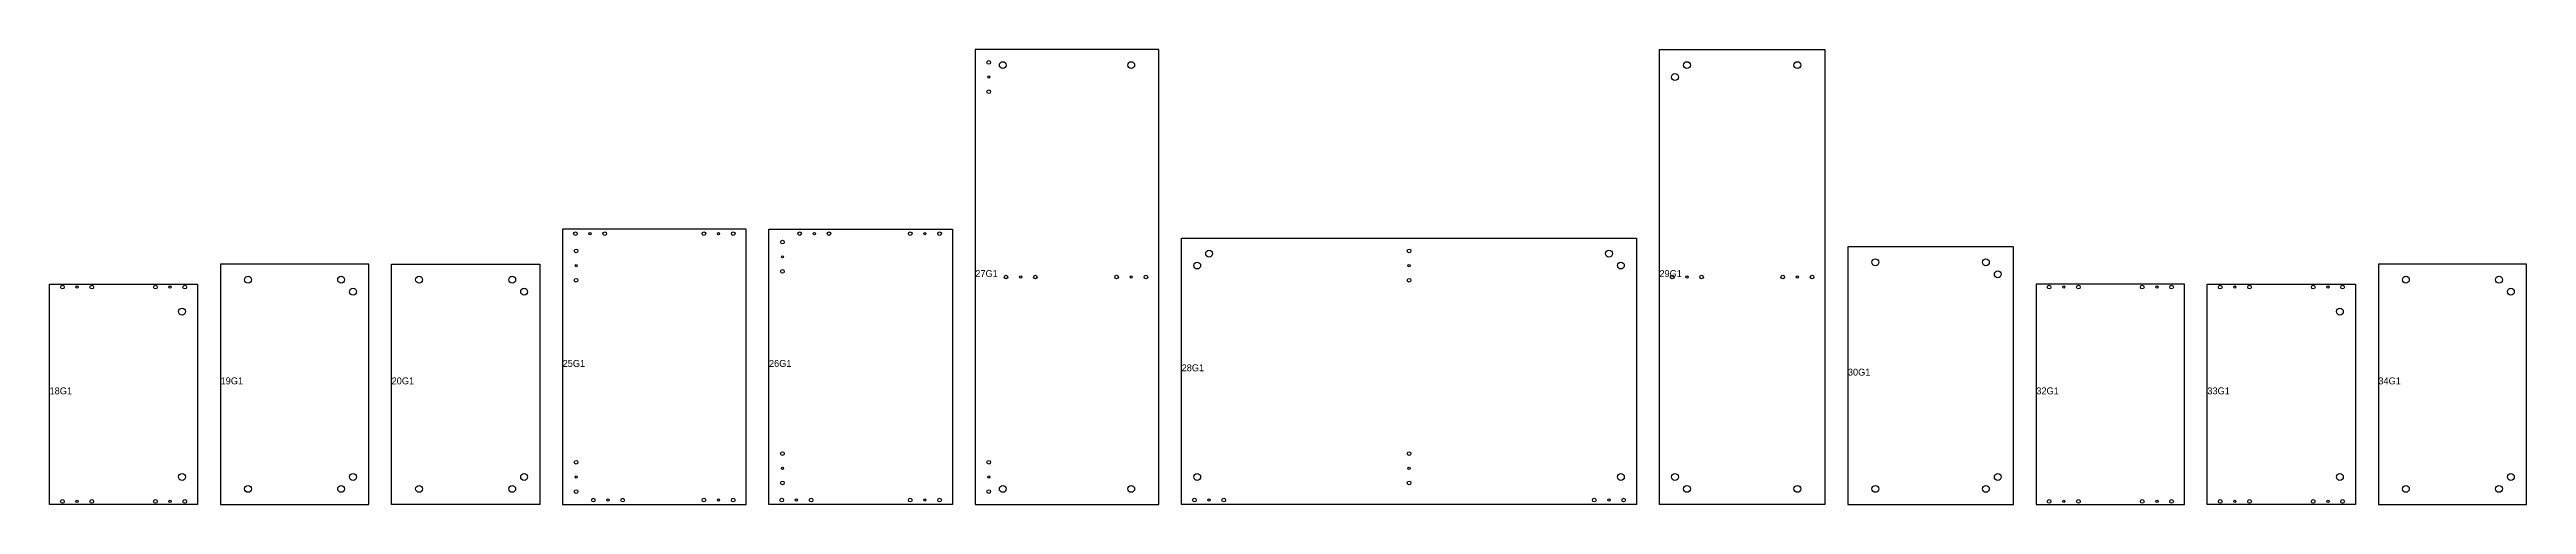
# Model space of a CAD drawing. Header units: millimetres. Extents: x 0 to 21234, y 0 to 3059.
# Drawn here: x 5079 to 10481, y 0 to 992 of the extents above; entities that cross this region are included whole.
import ezdxf

# ---------------------------------------------------------------- set-up
doc = ezdxf.new("R2010")
doc.units = ezdxf.units.MM
for name, color, linetype in [('contour_haut', 1, 'Continuous'), ('diam_15.0mm', 4, 'Continuous'), ('diam_5.0mm', 2, 'Continuous'), ('diam_8mm', 3, 'Continuous'), ('texte', 9, 'Continuous')]:
    doc.layers.add(name, color=color, linetype=linetype)

msp = doc.modelspace()

# ---------------------------------------------------------------- linework, layer by layer
at = {"layer": 'contour_haut'}
for points in [[(7098, 0), (7498, 0), (7498, 992), (7098, 992)], [(8951, 992), (8951, 0), (8590, 0), (8590, 992)], [(6198, 0), (6598, 0), (6598, 600), (6198, 600)], [(6648, 600), (7048, 600), (7048, 0), (6648, 0)], [(8540, 0), (7548, 0), (7548, 581), (8540, 581)], [(9001, 0), (9362, 0), (9362, 562), (9001, 562)], [(5452, 0), (5775, 0), (5775, 524), (5452, 524)], [(5825, 524), (6148, 524), (6148, 0), (5825, 0)], [(10158, 0), (10481, 0), (10481, 524), (10158, 524)], [(5079, 0), (5079, 480.5), (5402, 480.5), (5402, 0)], [(9412, 480.5), (9412, 0), (9735, 0), (9735, 480.5)], [(9785, 0), (9785, 480.5), (10108, 480.5), (10108, 0)]]:
    msp.add_lwpolyline(points, close=True, dxfattribs=at)
at = {"layer": 'diam_15.0mm'}
for centre in [(7158, 958), (7438, 958), (8624, 932), (8650, 958), (8891, 958), (7608, 547), (8480, 547), (5512, 490), (5715, 490), (5885, 490), (6088, 490), (7582, 521), (8506, 521), (9061, 528), (9302, 528), (9328, 502), (10218, 490), (10421, 490), (5741, 464), (6114, 464), (10447, 464), (5368, 420.5), (10074, 420.5), (5368, 60), (5741, 60), (6114, 60), (7582, 60), (8506, 60), (8624, 60), (9328, 60), (10074, 60), (10447, 60), (5512, 34), (5715, 34), (5885, 34), (6088, 34), (7158, 34), (7438, 34), (8650, 34), (8891, 34), (9061, 34), (9302, 34), (10218, 34), (10421, 34)]:
    msp.add_circle(centre, 7.5, dxfattribs=at)
at = {"layer": 'diam_5.0mm'}
for centre in [(7127.5, 932), (6258, 590.5), (6538, 590.5), (6677.5, 540), (6747, 590.5), (6988, 590.5), (6227.5, 521), (7197, 496), (7438, 496), (8044, 521), (8650, 496), (8891, 496), (5139, 474), (5342, 474), (9472, 474), (9675, 474), (9845, 474), (10048, 474), (6227.5, 60), (6677.5, 79), (7127.5, 60), (8044, 79), (5139, 6.5), (5342, 6.5), (6297, 9.5), (6538, 9.5), (6708, 9.5), (6988, 9.5), (7608, 9.5), (8480, 9.5), (9472, 6.5), (9675, 6.5), (9845, 6.5), (10048, 6.5)]:
    msp.add_circle(centre, 2.5, dxfattribs=at)
at = {"layer": 'diam_8mm'}
for centre in [(7127.5, 964), (7127.5, 900), (6226, 590.5), (6290, 590.5), (6506, 590.5), (6570, 590.5), (6715, 590.5), (6779, 590.5), (6956, 590.5), (7020, 590.5), (6227.5, 553), (6677.5, 572), (8044, 553), (6227.5, 489), (6677.5, 508), (7165, 496), (7229, 496), (7406, 496), (7470, 496), (8044, 489), (8618, 496), (8682, 496), (8859, 496), (8923, 496), (5107, 474), (5171, 474), (5310, 474), (5374, 474), (9440, 474), (9504, 474), (9643, 474), (9707, 474), (9813, 474), (9877, 474), (10016, 474), (10080, 474), (6677.5, 111), (8044, 111), (6227.5, 92), (7127.5, 92), (5107, 6.5), (5171, 6.5), (5310, 6.5), (5374, 6.5), (6227.5, 28), (6265, 9.5), (6329, 9.5), (6506, 9.5), (6570, 9.5), (6676, 9.5), (6677.5, 47), (6740, 9.5), (6956, 9.5), (7020, 9.5), (7127.5, 28), (7576, 9.5), (7640, 9.5), (8044, 47), (8448, 9.5), (8512, 9.5), (9440, 6.5), (9504, 6.5), (9643, 6.5), (9707, 6.5), (9813, 6.5), (9877, 6.5), (10016, 6.5), (10080, 6.5)]:
    msp.add_circle(centre, 4, dxfattribs=at)

# ---------------------------------------------------------------- texts
at = {"layer": 'texte'}
for s, p in [('27G1', (7098, 496)), ('29G1', (8590, 496)), ('19G1', (5452, 262)), ('20G1', (5825, 262)), ('25G1', (6198, 300)), ('26G1', (6648, 300)), ('28G1', (7548, 290.5)), ('30G1', (9001, 281)), ('34G1', (10158, 262)), ('18G1', (5079, 240.2)), ('32G1', (9412, 240.2)), ('33G1', (9785, 240.2))]:
    msp.add_text(s, height=15, dxfattribs=at).set_placement(p)

doc.saveas('drawing.dxf')
